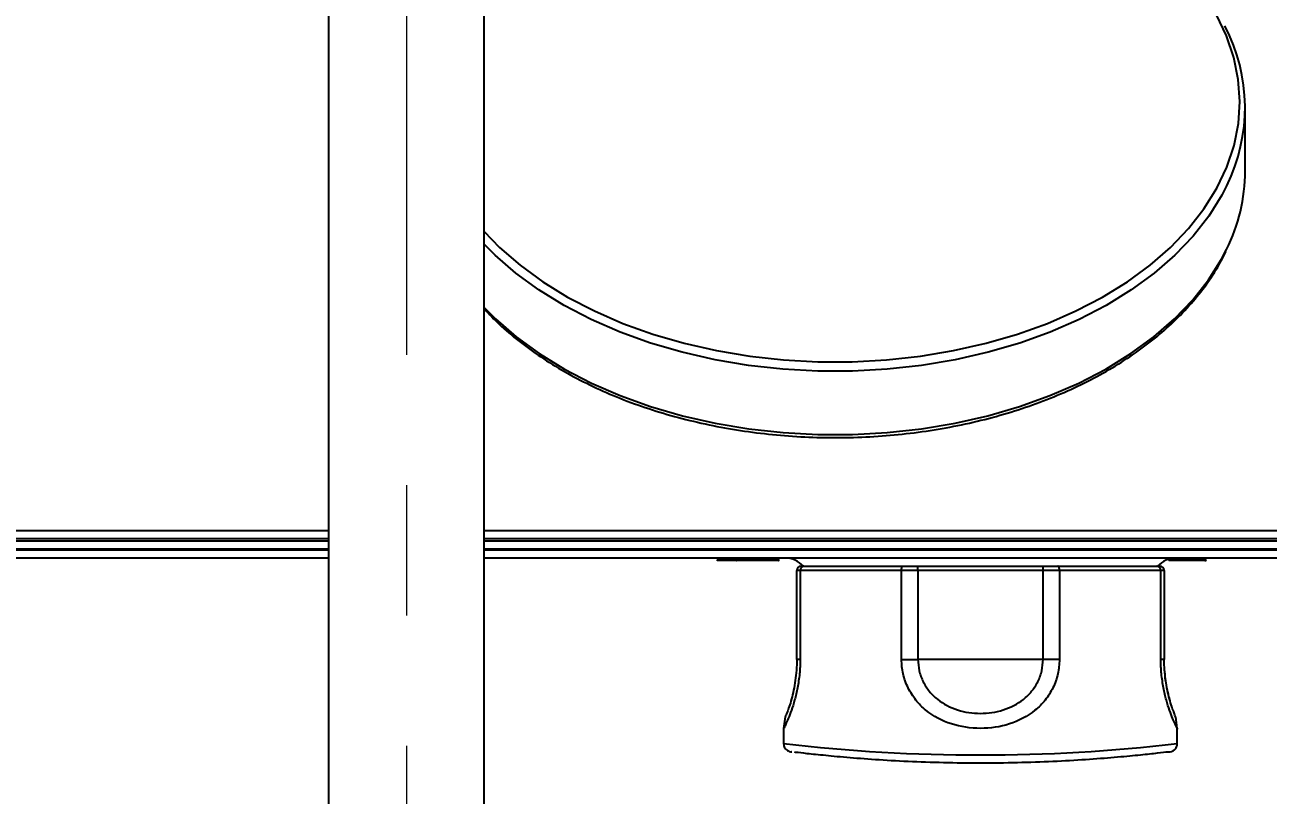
# Model space of a CAD drawing. Extents: x 4885 to 9138, y -729 to 2388.
# Drawn here: x 6142 to 6293.6, y 1817 to 1910.9 of the extents above; entities that cross this region are included whole.
import ezdxf

# ---------------------------------------------------------------- set-up
doc = ezdxf.new("R2010")
doc.units = 0
doc.header["$LTSCALE"] = 10
doc.header["$MEASUREMENT"] = 0
doc.header["$PDMODE"] = 3
doc.header["$PDSIZE"] = -10
doc.linetypes.add('CENTER2', pattern=[28.575, 19.05, -3.175, 3.175, -3.175])
doc.layers.get('0').update_dxf_attribs({"linetype": 'CONTINUOUS'})
doc.layers.get('DEFPOINTS').update_dxf_attribs({"linetype": 'CONTINUOUS'})
doc.layers.add('Cneter', color=1, linetype='CENTER2', lineweight=13)
doc.styles.add('Daelim Dimension', font='NanumGothic.ttf')
doc.dimstyles.new('DEFAULT', dxfattribs={"dimscale": 2, "dimtxt": 2, "dimasz": 2, "dimexe": 0, "dimexo": 2, "dimgap": 1, "dimtad": 1, "dimdec": 1, "dimzin": 9, "dimdsep": 46, "dimtxsty": 'Daelim Dimension', "dimcen": 0.5, "dimclrd": 252, "dimclre": 252, "dimclrt": 3, "dimadec": 1, "dimazin": 0, "dimtfac": 1, "dimtdec": 1, "dimtix": 1, "dimtmove": 0, "dimatfit": 3, "dimfxl": 1, "dimtolj": 1, "dimtzin": 1, "dimlwd": 9, "dimlwe": 9, "dimarcsym": 0})

# ---------------------------------------------------------------- blocks, each defined once
blk = doc.blocks.new('*D56')
at = {"color": 5, "lineweight": 9, "ltscale": 0.5, "transparency": 16777216}
for p, q in [((6417.52, 2005.89), (6533.53, 2005.89)), ((6531.53, 1997.89), (6531.53, 1469.07)), ((6192.49, 1461.07), (6533.53, 1461.07))]:
    blk.add_line(p, q, dxfattribs=at)
at = {"color": 5, "ltscale": 0.5, "transparency": 16777216}
for points in [[(6530.19, 1997.89), (6532.86, 1997.89), (6531.53, 2005.89)], [(6530.19, 1469.07), (6532.86, 1469.07), (6531.53, 1461.07)]]:
    blk.add_solid(points, dxfattribs=at)
at = {"layer": 'DEFPOINTS', "color": 0, "ltscale": 0.5, "transparency": 16777216}
for p in [(6413.52, 2005.89), (6188.49, 1461.07), (6531.53, 1461.07)]:
    blk.add_point(p, dxfattribs=at)
at = {"color": 7, "ltscale": 0.5, "transparency": 16777216, "insert": (6518.75, 1733.48), "char_height": 20, "attachment_point": 5, "rotation": 90, "style": 'Daelim Dimension'}
blk.add_mtext('\\A1;545', dxfattribs=at)

msp = doc.modelspace()

# ---------------------------------------------------------------- linework, layer by layer
at = {"color": 7, "linetype": 'Continuous', "lineweight": 25}
for p, q in [((6179.02, 1917.63), (6179.02, 1615.85)), ((6198.02, 1615.85), (6198.02, 1917.63)), ((6290.79, 1893.06), (6290.79, 1900.79)), ((5981.51, 1849.25), (6179.02, 1849.25)), ((6179.02, 1848.24), (5985.82, 1848.24)), ((6198.02, 1849.25), (6395.54, 1849.25)), ((6391.22, 1848.24), (6198.02, 1848.24)), ((5990.59, 1847.97), (6179.02, 1847.97)), ((6179.02, 1846.97), (5990.59, 1846.97)), ((5990.59, 1846.89), (6179.02, 1846.89)), ((6198.02, 1847.97), (6386.45, 1847.97)), ((6386.45, 1846.97), (6198.02, 1846.97)), ((6198.02, 1846.89), (6386.45, 1846.89)), ((6179.02, 1845.89), (5990.59, 1845.89)), ((6386.45, 1845.89), (6198.02, 1845.89)), ((6226.4, 1845.69), (6226.4, 1845.59)), ((6226.43, 1845.59), (6226.43, 1845.69)), ((6227.87, 1845.69), (6226.43, 1845.69)), ((6227.87, 1845.59), (6226.43, 1845.59)), ((6227.88, 1845.7), (6227.88, 1845.57)), ((6227.93, 1845.59), (6227.93, 1845.69)), ((6228.56, 1845.69), (6227.93, 1845.69)), ((6228.56, 1845.59), (6227.93, 1845.59)), ((6228.56, 1845.59), (6228.56, 1845.69)), ((6228.75, 1845.69), (6228.77, 1845.69)), ((6228.75, 1845.59), (6228.77, 1845.59)), ((6228.78, 1845.59), (6228.78, 1845.69)), ((6228.78, 1845.59), (6228.78, 1845.69)), ((6228.78, 1845.69), (6228.78, 1845.69)), ((6233.87, 1845.69), (6228.78, 1845.69)), ((6228.78, 1845.59), (6228.78, 1845.59)), ((6233.87, 1845.59), (6228.78, 1845.59)), ((6233.87, 1845.59), (6233.87, 1845.69)), ((6233.92, 1845.57), (6233.92, 1845.7)), ((6281.49, 1845.59), (6281.49, 1845.69)), ((6281.5, 1845.69), (6281.49, 1845.69)), ((6281.49, 1845.59), (6281.49, 1845.69)), ((6281.49, 1845.69), (6281.49, 1845.69)), ((6281.49, 1845.59), (6281.49, 1845.69)), ((6281.49, 1845.69), (6281.49, 1845.69)), ((6281.49, 1845.59), (6281.49, 1845.69)), ((6281.49, 1845.69), (6281.49, 1845.69)), ((6281.49, 1845.59), (6281.49, 1845.69)), ((6281.49, 1845.69), (6281.49, 1845.69)), ((6281.49, 1845.59), (6281.49, 1845.69)), ((6281.49, 1845.69), (6281.49, 1845.69)), ((6281.49, 1845.59), (6281.49, 1845.69)), ((6281.49, 1845.69), (6281.49, 1845.69)), ((6281.49, 1845.59), (6281.49, 1845.69)), ((6281.49, 1845.69), (6281.49, 1845.69)), ((6281.5, 1845.59), (6281.49, 1845.59)), ((6281.49, 1845.59), (6281.49, 1845.59)), ((6281.49, 1845.59), (6281.49, 1845.59)), ((6281.49, 1845.59), (6281.49, 1845.59)), ((6281.49, 1845.59), (6281.49, 1845.59)), ((6281.49, 1845.59), (6281.49, 1845.59)), ((6281.49, 1845.59), (6281.49, 1845.59)), ((6281.49, 1845.59), (6281.49, 1845.59)), ((6281.5, 1845.59), (6281.5, 1845.69)), ((6281.51, 1845.69), (6281.5, 1845.69)), ((6281.5, 1845.59), (6281.5, 1845.69)), ((6281.5, 1845.69), (6281.5, 1845.69)), ((6281.5, 1845.59), (6281.5, 1845.69)), ((6281.5, 1845.69), (6281.5, 1845.69)), ((6281.51, 1845.59), (6281.5, 1845.59)), ((6281.5, 1845.59), (6281.5, 1845.59)), ((6281.5, 1845.59), (6281.5, 1845.59)), ((6281.51, 1845.59), (6281.51, 1845.69)), ((6281.52, 1845.69), (6281.51, 1845.69)), ((6281.51, 1845.59), (6281.51, 1845.69)), ((6281.51, 1845.69), (6281.51, 1845.69)), ((6281.51, 1845.59), (6281.51, 1845.69)), ((6281.51, 1845.69), (6281.51, 1845.69)), ((6281.52, 1845.59), (6281.51, 1845.59)), ((6281.51, 1845.59), (6281.51, 1845.59)), ((6281.51, 1845.59), (6281.51, 1845.59)), ((6281.52, 1845.59), (6281.52, 1845.69)), ((6281.53, 1845.69), (6281.52, 1845.69)), ((6281.52, 1845.59), (6281.52, 1845.69)), ((6281.52, 1845.69), (6281.52, 1845.69)), ((6281.53, 1845.59), (6281.52, 1845.59)), ((6281.52, 1845.59), (6281.52, 1845.59)), ((6281.53, 1845.59), (6281.53, 1845.69)), ((6281.54, 1845.69), (6281.53, 1845.69)), ((6281.53, 1845.59), (6281.53, 1845.69)), ((6281.53, 1845.69), (6281.53, 1845.69)), ((6281.54, 1845.59), (6281.53, 1845.59)), ((6281.53, 1845.59), (6281.53, 1845.59)), ((6281.54, 1845.59), (6281.54, 1845.69)), ((6281.55, 1845.69), (6281.54, 1845.69)), ((6281.55, 1845.59), (6281.54, 1845.59)), ((6281.55, 1845.59), (6281.55, 1845.69)), ((6281.56, 1845.69), (6281.55, 1845.69)), ((6281.55, 1845.59), (6281.55, 1845.69)), ((6281.55, 1845.69), (6281.55, 1845.69)), ((6281.56, 1845.59), (6281.55, 1845.59)), ((6281.55, 1845.59), (6281.55, 1845.59)), ((6281.56, 1845.59), (6281.56, 1845.69)), ((6281.57, 1845.69), (6281.56, 1845.69)), ((6281.57, 1845.59), (6281.56, 1845.59)), ((6281.57, 1845.59), (6281.57, 1845.69)), ((6281.58, 1845.69), (6281.57, 1845.69)), ((6281.57, 1845.59), (6281.57, 1845.69)), ((6281.57, 1845.69), (6281.57, 1845.69)), ((6281.58, 1845.59), (6281.57, 1845.59)), ((6281.57, 1845.59), (6281.57, 1845.59)), ((6281.58, 1845.59), (6281.58, 1845.69)), ((6281.59, 1845.69), (6281.58, 1845.69)), ((6281.59, 1845.59), (6281.58, 1845.59)), ((6281.59, 1845.59), (6281.59, 1845.69)), ((6281.6, 1845.69), (6281.59, 1845.69)), ((6281.6, 1845.59), (6281.59, 1845.59)), ((6281.6, 1845.59), (6281.6, 1845.69)), ((6281.61, 1845.69), (6281.6, 1845.69)), ((6281.61, 1845.59), (6281.6, 1845.59)), ((6281.61, 1845.59), (6281.61, 1845.69)), ((6281.62, 1845.69), (6281.61, 1845.69)), ((6281.62, 1845.59), (6281.61, 1845.59)), ((6281.62, 1845.59), (6281.62, 1845.69)), ((6281.63, 1845.69), (6281.62, 1845.69)), ((6281.62, 1845.59), (6281.62, 1845.69)), ((6281.62, 1845.69), (6281.62, 1845.69)), ((6281.63, 1845.59), (6281.62, 1845.59)), ((6281.62, 1845.59), (6281.62, 1845.59)), ((6281.63, 1845.59), (6281.63, 1845.69)), ((6281.64, 1845.69), (6281.63, 1845.69)), ((6281.64, 1845.59), (6281.63, 1845.59)), ((6281.64, 1845.59), (6281.64, 1845.69)), ((6281.65, 1845.69), (6281.64, 1845.69)), ((6281.65, 1845.59), (6281.64, 1845.59)), ((6281.65, 1845.59), (6281.65, 1845.69)), ((6281.66, 1845.69), (6281.65, 1845.69)), ((6281.66, 1845.59), (6281.65, 1845.59)), ((6281.66, 1845.59), (6281.66, 1845.69)), ((6281.67, 1845.69), (6281.66, 1845.69)), ((6281.67, 1845.59), (6281.66, 1845.59)), ((6281.67, 1845.59), (6281.67, 1845.69)), ((6281.68, 1845.69), (6281.67, 1845.69)), ((6281.68, 1845.59), (6281.67, 1845.59)), ((6281.68, 1845.59), (6281.68, 1845.69)), ((6281.69, 1845.69), (6281.68, 1845.69)), ((6281.69, 1845.59), (6281.68, 1845.59)), ((6281.69, 1845.59), (6281.69, 1845.69)), ((6281.7, 1845.69), (6281.69, 1845.69)), ((6281.7, 1845.59), (6281.69, 1845.59)), ((6281.7, 1845.59), (6281.7, 1845.69)), ((6281.72, 1845.69), (6281.7, 1845.69)), ((6281.72, 1845.59), (6281.7, 1845.59)), ((6281.72, 1845.59), (6281.72, 1845.69)), ((6281.73, 1845.69), (6281.72, 1845.69)), ((6281.73, 1845.59), (6281.72, 1845.59)), ((6281.73, 1845.59), (6281.73, 1845.69)), ((6281.74, 1845.69), (6281.73, 1845.69)), ((6281.74, 1845.59), (6281.73, 1845.59)), ((6281.74, 1845.59), (6281.74, 1845.69)), ((6281.75, 1845.69), (6281.74, 1845.69)), ((6281.75, 1845.59), (6281.74, 1845.59)), ((6281.75, 1845.59), (6281.75, 1845.69)), ((6281.76, 1845.69), (6281.75, 1845.69)), ((6281.76, 1845.59), (6281.75, 1845.59)), ((6281.76, 1845.59), (6281.76, 1845.69)), ((6281.77, 1845.69), (6281.76, 1845.69)), ((6281.77, 1845.59), (6281.76, 1845.59)), ((6281.77, 1845.59), (6281.77, 1845.69)), ((6281.78, 1845.69), (6281.77, 1845.69)), ((6281.78, 1845.59), (6281.77, 1845.59)), ((6281.78, 1845.59), (6281.78, 1845.69)), ((6281.8, 1845.69), (6281.78, 1845.69)), ((6281.8, 1845.59), (6281.78, 1845.59)), ((6281.8, 1845.59), (6281.8, 1845.69)), ((6281.81, 1845.69), (6281.8, 1845.69)), ((6281.81, 1845.59), (6281.8, 1845.59)), ((6281.81, 1845.59), (6281.81, 1845.69)), ((6281.82, 1845.69), (6281.81, 1845.69)), ((6281.82, 1845.59), (6281.81, 1845.59)), ((6281.82, 1845.59), (6281.82, 1845.69)), ((6281.83, 1845.69), (6281.82, 1845.69)), ((6281.83, 1845.59), (6281.82, 1845.59)), ((6281.83, 1845.59), (6281.83, 1845.69)), ((6281.85, 1845.69), (6281.83, 1845.69)), ((6281.85, 1845.59), (6281.83, 1845.59)), ((6281.85, 1845.59), (6281.85, 1845.69)), ((6281.86, 1845.69), (6281.85, 1845.69)), ((6281.86, 1845.59), (6281.85, 1845.59)), ((6281.86, 1845.59), (6281.86, 1845.69)), ((6281.87, 1845.69), (6281.86, 1845.69)), ((6281.87, 1845.59), (6281.86, 1845.59)), ((6281.87, 1845.59), (6281.87, 1845.69)), ((6281.89, 1845.69), (6281.87, 1845.69)), ((6281.89, 1845.59), (6281.87, 1845.59)), ((6281.89, 1845.59), (6281.89, 1845.69)), ((6281.9, 1845.69), (6281.89, 1845.69)), ((6281.9, 1845.59), (6281.89, 1845.59)), ((6281.9, 1845.59), (6281.9, 1845.69)), ((6281.91, 1845.69), (6281.9, 1845.69)), ((6281.91, 1845.59), (6281.9, 1845.59)), ((6281.91, 1845.59), (6281.91, 1845.69)), ((6281.93, 1845.69), (6281.91, 1845.69)), ((6281.93, 1845.59), (6281.91, 1845.59)), ((6281.93, 1845.59), (6281.93, 1845.69)), ((6281.94, 1845.69), (6281.93, 1845.69)), ((6281.94, 1845.59), (6281.93, 1845.59)), ((6281.94, 1845.59), (6281.94, 1845.69)), ((6285.73, 1845.69), (6281.94, 1845.69)), ((6281.94, 1845.59), (6281.94, 1845.69)), ((6281.94, 1845.69), (6281.94, 1845.69)), ((6285.73, 1845.59), (6281.94, 1845.59)), ((6281.94, 1845.59), (6281.94, 1845.59)), ((6285.73, 1845.59), (6285.73, 1845.69)), ((6285.74, 1845.69), (6285.73, 1845.69)), ((6285.74, 1845.59), (6285.73, 1845.59)), ((6285.74, 1845.59), (6285.74, 1845.69)), ((6285.74, 1845.59), (6285.74, 1845.69)), ((6285.74, 1845.69), (6285.74, 1845.69)), ((6285.75, 1845.69), (6285.74, 1845.69)), ((6285.74, 1845.59), (6285.74, 1845.59)), ((6285.75, 1845.59), (6285.74, 1845.59)), ((6285.75, 1845.59), (6285.75, 1845.69)), ((6285.75, 1845.59), (6285.75, 1845.69)), ((6285.75, 1845.69), (6285.75, 1845.69)), ((6285.76, 1845.69), (6285.75, 1845.69)), ((6285.75, 1845.59), (6285.75, 1845.59)), ((6285.76, 1845.59), (6285.75, 1845.59)), ((6285.76, 1845.59), (6285.76, 1845.69)), ((6285.76, 1845.59), (6285.76, 1845.69)), ((6285.76, 1845.69), (6285.76, 1845.69)), ((6285.76, 1845.59), (6285.76, 1845.69)), ((6285.76, 1845.69), (6285.76, 1845.69)), ((6285.77, 1845.69), (6285.76, 1845.69)), ((6285.76, 1845.59), (6285.76, 1845.59)), ((6285.76, 1845.59), (6285.76, 1845.59)), ((6285.77, 1845.59), (6285.76, 1845.59)), ((6285.77, 1845.59), (6285.77, 1845.69)), ((6285.77, 1845.59), (6285.77, 1845.69)), ((6285.77, 1845.69), (6285.77, 1845.69)), ((6285.78, 1845.69), (6285.77, 1845.69)), ((6285.77, 1845.59), (6285.77, 1845.59)), ((6285.78, 1845.59), (6285.77, 1845.59)), ((6285.78, 1845.59), (6285.78, 1845.69)), ((6285.78, 1845.59), (6285.78, 1845.69)), ((6285.78, 1845.69), (6285.78, 1845.69)), ((6285.79, 1845.69), (6285.78, 1845.69)), ((6285.78, 1845.59), (6285.78, 1845.59)), ((6285.79, 1845.59), (6285.78, 1845.59)), ((6285.79, 1845.59), (6285.79, 1845.69)), ((6285.79, 1845.59), (6285.79, 1845.69)), ((6285.79, 1845.69), (6285.79, 1845.69)), ((6285.79, 1845.59), (6285.79, 1845.69)), ((6285.79, 1845.69), (6285.79, 1845.69)), ((6285.8, 1845.69), (6285.79, 1845.69)), ((6285.79, 1845.59), (6285.79, 1845.59)), ((6285.79, 1845.59), (6285.79, 1845.59)), ((6285.8, 1845.59), (6285.79, 1845.59)), ((6285.8, 1845.59), (6285.8, 1845.69)), ((6285.8, 1845.59), (6285.8, 1845.69)), ((6285.8, 1845.69), (6285.8, 1845.69)), ((6285.81, 1845.69), (6285.8, 1845.69)), ((6285.8, 1845.59), (6285.8, 1845.59)), ((6285.81, 1845.59), (6285.8, 1845.59)), ((6285.81, 1845.59), (6285.81, 1845.69)), ((6285.81, 1845.59), (6285.81, 1845.69)), ((6285.81, 1845.69), (6285.81, 1845.69)), ((6285.81, 1845.59), (6285.81, 1845.69)), ((6285.81, 1845.69), (6285.81, 1845.69)), ((6285.82, 1845.69), (6285.81, 1845.69)), ((6285.81, 1845.59), (6285.81, 1845.59)), ((6285.81, 1845.59), (6285.81, 1845.59)), ((6285.82, 1845.59), (6285.81, 1845.59)), ((6285.82, 1845.59), (6285.82, 1845.69)), ((6285.82, 1845.59), (6285.82, 1845.69)), ((6285.82, 1845.69), (6285.82, 1845.69)), ((6285.82, 1845.59), (6285.82, 1845.69)), ((6285.82, 1845.69), (6285.82, 1845.69)), ((6285.83, 1845.69), (6285.82, 1845.69)), ((6285.82, 1845.59), (6285.82, 1845.59)), ((6285.82, 1845.59), (6285.82, 1845.59)), ((6285.83, 1845.59), (6285.82, 1845.59)), ((6285.83, 1845.59), (6285.83, 1845.69)), ((6285.83, 1845.59), (6285.83, 1845.69)), ((6285.83, 1845.69), (6285.83, 1845.69)), ((6285.83, 1845.59), (6285.83, 1845.69)), ((6285.83, 1845.69), (6285.83, 1845.69)), ((6285.84, 1845.69), (6285.83, 1845.69)), ((6285.83, 1845.59), (6285.83, 1845.59)), ((6285.83, 1845.59), (6285.83, 1845.59)), ((6285.84, 1845.59), (6285.83, 1845.59)), ((6285.84, 1845.59), (6285.84, 1845.69)), ((6285.84, 1845.59), (6285.84, 1845.69)), ((6285.84, 1845.69), (6285.84, 1845.69)), ((6285.84, 1845.59), (6285.84, 1845.69)), ((6285.84, 1845.69), (6285.84, 1845.69)), ((6285.85, 1845.69), (6285.84, 1845.69)), ((6285.84, 1845.59), (6285.84, 1845.59)), ((6285.84, 1845.59), (6285.84, 1845.59)), ((6285.85, 1845.59), (6285.84, 1845.59)), ((6285.85, 1845.59), (6285.85, 1845.69)), ((6285.85, 1845.59), (6285.85, 1845.69)), ((6285.85, 1845.69), (6285.85, 1845.69)), ((6285.85, 1845.59), (6285.85, 1845.69)), ((6285.85, 1845.69), (6285.85, 1845.69)), ((6285.86, 1845.69), (6285.85, 1845.69)), ((6285.85, 1845.59), (6285.85, 1845.59)), ((6285.85, 1845.59), (6285.85, 1845.59)), ((6285.86, 1845.59), (6285.85, 1845.59)), ((6285.86, 1845.59), (6285.86, 1845.69)), ((6285.86, 1845.59), (6285.86, 1845.69)), ((6285.86, 1845.69), (6285.86, 1845.69)), ((6285.86, 1845.59), (6285.86, 1845.69)), ((6285.86, 1845.69), (6285.86, 1845.69)), ((6285.86, 1845.59), (6285.86, 1845.69)), ((6285.86, 1845.69), (6285.86, 1845.69)), ((6285.87, 1845.69), (6285.86, 1845.69)), ((6285.86, 1845.59), (6285.86, 1845.59)), ((6285.86, 1845.59), (6285.86, 1845.59)), ((6285.86, 1845.59), (6285.86, 1845.59)), ((6285.87, 1845.59), (6285.86, 1845.59)), ((6285.87, 1845.59), (6285.87, 1845.69)), ((6285.87, 1845.59), (6285.87, 1845.69)), ((6285.87, 1845.69), (6285.87, 1845.69)), ((6285.87, 1845.59), (6285.87, 1845.69)), ((6285.87, 1845.69), (6285.87, 1845.69)), ((6285.87, 1845.59), (6285.87, 1845.69)), ((6285.87, 1845.69), (6285.87, 1845.69)), ((6285.87, 1845.59), (6285.87, 1845.69)), ((6285.87, 1845.69), (6285.87, 1845.69)), ((6285.88, 1845.69), (6285.87, 1845.69)), ((6285.87, 1845.59), (6285.87, 1845.59)), ((6285.87, 1845.59), (6285.87, 1845.59)), ((6285.87, 1845.59), (6285.87, 1845.59)), ((6285.87, 1845.59), (6285.87, 1845.59)), ((6285.88, 1845.59), (6285.87, 1845.59)), ((6285.88, 1845.59), (6285.88, 1845.69)), ((6285.88, 1845.59), (6285.88, 1845.69)), ((6285.88, 1845.69), (6285.88, 1845.69)), ((6285.88, 1845.59), (6285.88, 1845.69)), ((6285.88, 1845.69), (6285.88, 1845.69)), ((6285.88, 1845.59), (6285.88, 1845.69)), ((6285.88, 1845.69), (6285.88, 1845.69)), ((6285.88, 1845.59), (6285.88, 1845.69)), ((6285.88, 1845.69), (6285.88, 1845.69)), ((6285.88, 1845.59), (6285.88, 1845.69)), ((6285.88, 1845.69), (6285.88, 1845.69)), ((6285.89, 1845.69), (6285.88, 1845.69)), ((6285.88, 1845.59), (6285.88, 1845.59)), ((6285.88, 1845.59), (6285.88, 1845.59)), ((6285.88, 1845.59), (6285.88, 1845.59)), ((6285.88, 1845.59), (6285.88, 1845.59)), ((6285.88, 1845.59), (6285.88, 1845.59)), ((6285.89, 1845.59), (6285.88, 1845.59)), ((6285.89, 1845.59), (6285.89, 1845.69)), ((6285.89, 1845.59), (6285.89, 1845.69)), ((6285.89, 1845.69), (6285.89, 1845.69)), ((6285.89, 1845.59), (6285.89, 1845.69)), ((6285.89, 1845.69), (6285.89, 1845.69)), ((6285.89, 1845.59), (6285.89, 1845.69)), ((6285.89, 1845.69), (6285.89, 1845.69)), ((6285.89, 1845.59), (6285.89, 1845.69)), ((6285.89, 1845.69), (6285.89, 1845.69)), ((6285.89, 1845.59), (6285.89, 1845.69)), ((6285.89, 1845.69), (6285.89, 1845.69)), ((6285.89, 1845.59), (6285.89, 1845.69)), ((6285.89, 1845.69), (6285.89, 1845.69)), ((6285.89, 1845.59), (6285.89, 1845.69)), ((6285.89, 1845.69), (6285.89, 1845.69)), ((6285.89, 1845.59), (6285.89, 1845.69)), ((6285.89, 1845.69), (6285.89, 1845.69)), ((6285.89, 1845.59), (6285.89, 1845.69)), ((6285.89, 1845.69), (6285.89, 1845.69)), ((6285.89, 1845.69), (6286.06, 1845.69)), ((6285.89, 1845.59), (6285.89, 1845.59)), ((6285.89, 1845.59), (6285.89, 1845.59)), ((6285.89, 1845.59), (6285.89, 1845.59)), ((6285.89, 1845.59), (6285.89, 1845.59)), ((6285.89, 1845.59), (6285.89, 1845.59)), ((6285.89, 1845.59), (6285.89, 1845.59)), ((6285.89, 1845.59), (6285.89, 1845.59)), ((6285.89, 1845.59), (6285.89, 1845.59)), ((6285.89, 1845.59), (6285.89, 1845.59)), ((6285.89, 1845.59), (6286.06, 1845.59)), ((6286.06, 1845.69), (6286.05, 1845.69)), ((6286.06, 1845.59), (6286.05, 1845.59)), ((6286.06, 1845.59), (6286.06, 1845.69)), ((6286.06, 1845.59), (6286.06, 1845.69)), ((6236.12, 1833.54), (6236.12, 1844.39)), ((6236.54, 1844.39), (6236.12, 1844.39)), ((6236.54, 1844.39), (6236.54, 1833.54)), ((6248.88, 1844.39), (6236.54, 1844.39)), ((6236.62, 1844.89), (6237, 1844.89)), ((6237, 1844.89), (6249.08, 1844.89)), ((6248.88, 1833.54), (6248.88, 1844.39)), ((6250.89, 1844.39), (6248.88, 1844.39)), ((6249.08, 1844.89), (6250.89, 1844.89)), ((6250.89, 1844.39), (6250.89, 1844.89)), ((6250.89, 1844.89), (6266.15, 1844.89)), ((6250.89, 1844.39), (6250.89, 1833.54)), ((6266.15, 1844.39), (6250.89, 1844.39)), ((6266.15, 1844.39), (6266.15, 1844.89)), ((6266.15, 1844.89), (6267.96, 1844.89)), ((6266.15, 1833.54), (6266.15, 1844.39)), ((6268.16, 1844.39), (6266.15, 1844.39)), ((6267.96, 1844.89), (6280.04, 1844.89)), ((6268.16, 1844.39), (6268.16, 1833.54)), ((6280.5, 1844.39), (6268.16, 1844.39)), ((6280.04, 1844.89), (6280.42, 1844.89)), ((6280.5, 1833.54), (6280.5, 1844.39)), ((6280.92, 1844.39), (6280.5, 1844.39)), ((6280.92, 1844.39), (6280.92, 1833.54)), ((6236.54, 1833.54), (6236.12, 1833.54)), ((6248.88, 1833.54), (6250.89, 1833.54)), ((6266.15, 1833.54), (6250.89, 1833.54)), ((6268.16, 1833.54), (6266.15, 1833.54)), ((6280.92, 1833.54), (6280.5, 1833.54)), ((6234.72, 1826.52), (6234.52, 1825.13)), ((6282.52, 1825.13), (6282.33, 1826.52)), ((6234.52, 1825.13), (6234.52, 1823.27)), ((6282.52, 1823.27), (6282.52, 1825.13)), ((6235.48, 1822.27), (6235.43, 1822.27)), ((6235.97, 1822.21), (6235.83, 1822.23))]:
    msp.add_line(p, q, dxfattribs=at)
at = {"color": 7, "linetype": 'Continuous', "lineweight": 25, "flags": 128}
for points in [[(6198.02, 1885.67), (6199.89, 1883.75), (6202.38, 1881.58), (6205.15, 1879.56), (6208.18, 1877.7), (6211.44, 1876), (6214.91, 1874.49), (6218.57, 1873.18), (6222.38, 1872.07), (6226.34, 1871.17), (6230.39, 1870.49), (6234.52, 1870.04), (6238.7, 1869.81), (6242.89, 1869.81), (6247.06, 1870.04), (6251.19, 1870.49), (6255.25, 1871.17), (6259.2, 1872.07), (6263.02, 1873.18), (6266.68, 1874.49), (6270.15, 1876), (6273.41, 1877.7), (6276.44, 1879.56), (6279.2, 1881.58), (6281.69, 1883.75), (6283.89, 1886.04), (6285.77, 1888.45), (6287.34, 1890.95), (6288.56, 1893.53), (6289.44, 1896.16), (6289.97, 1898.83), (6290.15, 1901.52), (6289.96, 1904.22), (6289.43, 1906.89), (6288.54, 1909.52), (6287.31, 1912.1)], [(6288.54, 1891.25), (6287.95, 1890.1), (6286.36, 1887.56), (6284.45, 1885.13), (6282.23, 1882.8), (6279.71, 1880.61), (6276.9, 1878.56), (6273.84, 1876.67), (6270.54, 1874.95), (6267.02, 1873.42), (6263.31, 1872.09), (6259.44, 1870.97), (6255.44, 1870.06), (6251.33, 1869.37), (6247.15, 1868.91), (6242.92, 1868.68), (6238.67, 1868.68), (6234.44, 1868.91), (6230.25, 1869.37), (6226.15, 1870.06), (6222.14, 1870.97), (6218.27, 1872.09), (6214.57, 1873.42), (6211.05, 1874.95), (6207.75, 1876.67), (6204.68, 1878.56), (6201.88, 1880.61), (6199.36, 1882.8), (6198.02, 1884.14)], [(6198.02, 1876.41), (6199.39, 1875.04), (6201.92, 1872.85), (6204.72, 1870.8), (6207.78, 1868.92), (6211.08, 1867.21), (6214.6, 1865.68), (6218.3, 1864.35), (6222.17, 1863.23), (6226.16, 1862.32), (6230.27, 1861.64), (6234.45, 1861.18), (6238.67, 1860.95), (6242.91, 1860.95), (6247.14, 1861.18), (6251.32, 1861.64), (6255.42, 1862.32), (6259.42, 1863.23), (6263.29, 1864.35), (6266.99, 1865.68), (6270.5, 1867.21), (6273.8, 1868.92), (6276.87, 1870.8), (6279.67, 1872.85), (6282.2, 1875.04), (6284.42, 1877.36), (6286.33, 1879.79), (6287.92, 1882.32), (6288.52, 1883.48)], [(6248.88, 1844.39), (6248.89, 1844.48), (6248.9, 1844.58), (6248.92, 1844.66), (6248.94, 1844.74), (6248.97, 1844.8), (6249.01, 1844.85), (6249.05, 1844.88), (6249.08, 1844.89)], [(6268.16, 1844.39), (6268.16, 1844.48), (6268.15, 1844.58), (6268.13, 1844.66), (6268.1, 1844.74), (6268.07, 1844.8), (6268.04, 1844.85), (6268, 1844.88), (6267.96, 1844.89)]]:
    msp.add_lwpolyline(points, dxfattribs=at)
at = {"color": 7, "linetype": 'Continuous', "lineweight": 25}
for centre, radius, start, end in [((6269.3, 1900.79), 21.48, 333.6195, 27.6003), ((6269.05, 1893.16), 21.75, 333.5827, 359.7367), ((6234.69, 1842.89), 3, 41.8103, 90), ((6282.35, 1842.89), 3, 90, 138.1897), ((6236.62, 1844.39), 0.5, 90, 180), ((6237.02, 1844.41), 0.48, 92.6268, 182.4058), ((6280.02, 1844.41), 0.48, 357.5931, 87.3733), ((6280.42, 1844.39), 0.5, 0, 90), ((6258.52, 2030.45), 208.56, 263.3924, 276.6078)]:
    msp.add_arc(centre, radius, start, end, dxfattribs=at)
for points, knots in [([(6198.02, 1876.22), (6198.62, 1875.6), (6199.91, 1874.24), (6202.22, 1872.3), (6204.88, 1870.37), (6207.77, 1868.59), (6210.87, 1866.96), (6214.15, 1865.5), (6217.61, 1864.21), (6221.21, 1863.11), (6224.93, 1862.2), (6228.75, 1861.48), (6232.65, 1860.96), (6236.6, 1860.64), (6240.57, 1860.53), (6244.55, 1860.62), (6248.5, 1860.91), (6252.41, 1861.41), (6256.24, 1862.11), (6259.98, 1863), (6263.59, 1864.08), (6267.06, 1865.35), (6270.37, 1866.79), (6273.49, 1868.4), (6276.41, 1870.17), (6279.1, 1872.09), (6281.55, 1874.14), (6283.74, 1876.31), (6285.65, 1878.6), (6287.26, 1880.91), (6288.07, 1882.48), (6288.46, 1883.24)], [0, 0, 0, 0, 0.029309, 0.064029, 0.098786, 0.133564, 0.168352, 0.203141, 0.237926, 0.272706, 0.30748, 0.342247, 0.37701, 0.411769, 0.446526, 0.481284, 0.516043, 0.550805, 0.585572, 0.620347, 0.655129, 0.689922, 0.724724, 0.759536, 0.794356, 0.82918, 0.863998, 0.898799, 0.933568, 0.968287, 1, 1, 1, 1]), ([(6226.43, 1845.69), (6226.42, 1845.69), (6226.41, 1845.69), (6226.4, 1845.69), (6226.4, 1845.69), (6226.4, 1845.69)], [0, 0, 0, 0, 0.451837, 0.888725, 1, 1, 1, 1]), ([(6226.43, 1845.59), (6226.42, 1845.59), (6226.41, 1845.59), (6226.4, 1845.59), (6226.4, 1845.59), (6226.4, 1845.59)], [0, 0, 0, 0, 0.451837, 0.888725, 1, 1, 1, 1]), ([(6227.93, 1845.69), (6227.92, 1845.69), (6227.89, 1845.69), (6227.89, 1845.69), (6227.89, 1845.69)], [0, 0, 0, 0, 0.5677091, 1, 1, 1, 1]), ([(6227.93, 1845.59), (6227.92, 1845.59), (6227.89, 1845.59), (6227.89, 1845.59), (6227.89, 1845.59)], [0, 0, 0, 0, 0.5677091, 1, 1, 1, 1]), ([(6228.78, 1845.69), (6228.76, 1845.69), (6228.72, 1845.69), (6228.66, 1845.69), (6228.6, 1845.69), (6228.58, 1845.69), (6228.56, 1845.69)], [0, 0, 0, 0, 0.283738, 0.557909, 0.775011, 1, 1, 1, 1]), ([(6228.78, 1845.59), (6228.76, 1845.59), (6228.72, 1845.59), (6228.66, 1845.59), (6228.6, 1845.59), (6228.58, 1845.59), (6228.56, 1845.59)], [0, 0, 0, 0, 0.283738, 0.557909, 0.775011, 1, 1, 1, 1]), ([(6233.91, 1845.69), (6233.91, 1845.69), (6233.92, 1845.69), (6233.9, 1845.69), (6233.88, 1845.69), (6233.87, 1845.69)], [0, 0, 0, 0, 0.116333, 0.550308, 1, 1, 1, 1]), ([(6233.91, 1845.59), (6233.91, 1845.59), (6233.92, 1845.59), (6233.9, 1845.59), (6233.88, 1845.59), (6233.87, 1845.59)], [0, 0, 0, 0, 0.116333, 0.550308, 1, 1, 1, 1]), ([(6236.54, 1833.54), (6236.53, 1832.94), (6236.49, 1831.74), (6236.22, 1830.06), (6235.87, 1828.54), (6235.33, 1826.88), (6234.68, 1825.43), (6234.58, 1825.23), (6234.52, 1825.13)], [0, 0, 0, 0, 0.1231164, 0.2498885, 0.3747987, 0.5008944, 0.7508903, 1, 1, 1, 1]), ([(6236.13, 1833.54), (6236.12, 1833.1), (6236.1, 1832.22), (6235.95, 1830.94), (6235.74, 1829.74), (6235.38, 1828.27), (6234.87, 1826.87), (6234.77, 1826.64), (6234.72, 1826.52)], [0, 0, 0, 0, 0.109684, 0.22138, 0.336677, 0.457398, 0.718388, 1, 1, 1, 1]), ([(6268.16, 1833.54), (6268.12, 1832.94), (6268.04, 1831.74), (6267.41, 1830.06), (6266.46, 1828.54), (6264.8, 1826.87), (6262.12, 1825.48), (6258.51, 1824.95), (6254.91, 1825.49), (6252.24, 1826.87), (6250.59, 1828.54), (6249.65, 1830.05), (6249, 1831.74), (6248.92, 1832.94), (6248.88, 1833.54)], [0, 0, 0, 0, 0.0615618, 0.1249515, 0.1874102, 0.2504618, 0.375467, 0.5003849, 0.6253345, 0.7497365, 0.8124122, 0.8748097, 0.9384252, 1, 1, 1, 1]), ([(6250.89, 1833.54), (6250.92, 1833.07), (6250.99, 1832.13), (6251.5, 1830.8), (6252.25, 1829.61), (6253.58, 1828.31), (6255.69, 1827.24), (6258.51, 1826.82), (6261.34, 1827.24), (6263.46, 1828.31), (6264.8, 1829.61), (6265.55, 1830.8), (6266.06, 1832.13), (6266.12, 1833.07), (6266.15, 1833.54)], [0, 0, 0, 0, 0.061852, 0.125194, 0.187754, 0.250137, 0.374467, 0.499565, 0.624595, 0.749539, 0.812298, 0.875004, 0.938123, 1, 1, 1, 1]), ([(6282.52, 1825.13), (6282.52, 1825.13), (6282.61, 1824.95), (6282.29, 1825.58), (6281.73, 1826.86), (6281.18, 1828.54), (6280.83, 1830.05), (6280.56, 1831.74), (6280.52, 1832.94), (6280.5, 1833.54)], [0, 0, 0, 0, 0.0007115, 0.2506256, 0.499444, 0.6248026, 0.7496049, 0.8768432, 1, 1, 1, 1]), ([(6282.32, 1826.52), (6282.27, 1826.65), (6282.17, 1826.88), (6281.66, 1828.29), (6281.31, 1829.75), (6281.09, 1830.96), (6280.95, 1832.23), (6280.93, 1833.1), (6280.92, 1833.54)], [0, 0, 0, 0, 0.281864, 0.542405, 0.663437, 0.778867, 0.890536, 1, 1, 1, 1]), ([(6281.67, 1828.4), (6281.52, 1828.95), (6281.22, 1830.03), (6281.05, 1831.55), (6280.97, 1832.29)], [0, 0, 0, 0, 0.511742, 1, 1, 1, 1]), ([(6234.52, 1823.27), (6234.53, 1823.18), (6234.54, 1823), (6234.66, 1822.75), (6234.83, 1822.53), (6234.99, 1822.43), (6235.07, 1822.38)], [0, 0, 0, 0, 0.236523, 0.487847, 0.745593, 1, 1, 1, 1]), ([(6234.97, 1822.45), (6235.03, 1822.4), (6235.16, 1822.32), (6235.39, 1822.28), (6235.51, 1822.26)], [0, 0, 0, 0, 0.501743, 1, 1, 1, 1]), ([(6281.51, 1822.26), (6281.72, 1822.28), (6281.97, 1822.3), (6282.33, 1822.66), (6282.44, 1822.84), (6282.5, 1823.02), (6282.52, 1823.16), (6282.52, 1823.23), (6282.52, 1823.27)], [0, 0, 0, 0, 0.647721, 0.758728, 0.852019, 0.930608, 0.966066, 1, 1, 1, 1]), ([(6281.44, 1822.25), (6281.41, 1822.25), (6281.3, 1822.24), (6280.19, 1822.1), (6278.17, 1821.88), (6275.34, 1821.61), (6271.89, 1821.34), (6267.93, 1821.1), (6263.6, 1820.94), (6259.09, 1820.87), (6254.55, 1820.91), (6250.17, 1821.05), (6246.1, 1821.27), (6242.51, 1821.54), (6239.54, 1821.82), (6237.23, 1822.06), (6236.39, 1822.16), (6235.97, 1822.21)], [0, 0, 0, 0, 0.028508, 0.097846, 0.167392, 0.236952, 0.30626, 0.375714, 0.445017, 0.514382, 0.583703, 0.653014, 0.722389, 0.791688, 0.861157, 0.930452, 1, 1, 1, 1])]:
    msp.add_open_spline(points, degree=3, knots=knots, dxfattribs=at)
at = {"layer": 'Cneter', "lineweight": 5, "ltscale": 0.5}
msp.add_line((6188.52, 1965.89), (6188.52, 1513.38), dxfattribs=at)

# ---------------------------------------------------------------- dimensions: what is measured, and where the dimension line sits
at = {"color": 5, "ltscale": 0.5}
dim = msp.add_linear_dim(base=(6531.53, 1461.07), p1=(6413.52, 2005.89), p2=(6188.49, 1461.07), angle=90, dimstyle='DEFAULT', override={"dimtxt": 10, "dimasz": 4, "dimexe": 1, "dimdec": 0, "dimclrd": 5, "dimclre": 5, "dimclrt": 7}, dxfattribs=at)
dim.commit()
dim.dimension.update_dxf_attribs({"geometry": '*D56', "text_midpoint": (6518.75, 1733.48)})

doc.saveas('drawing.dxf')
